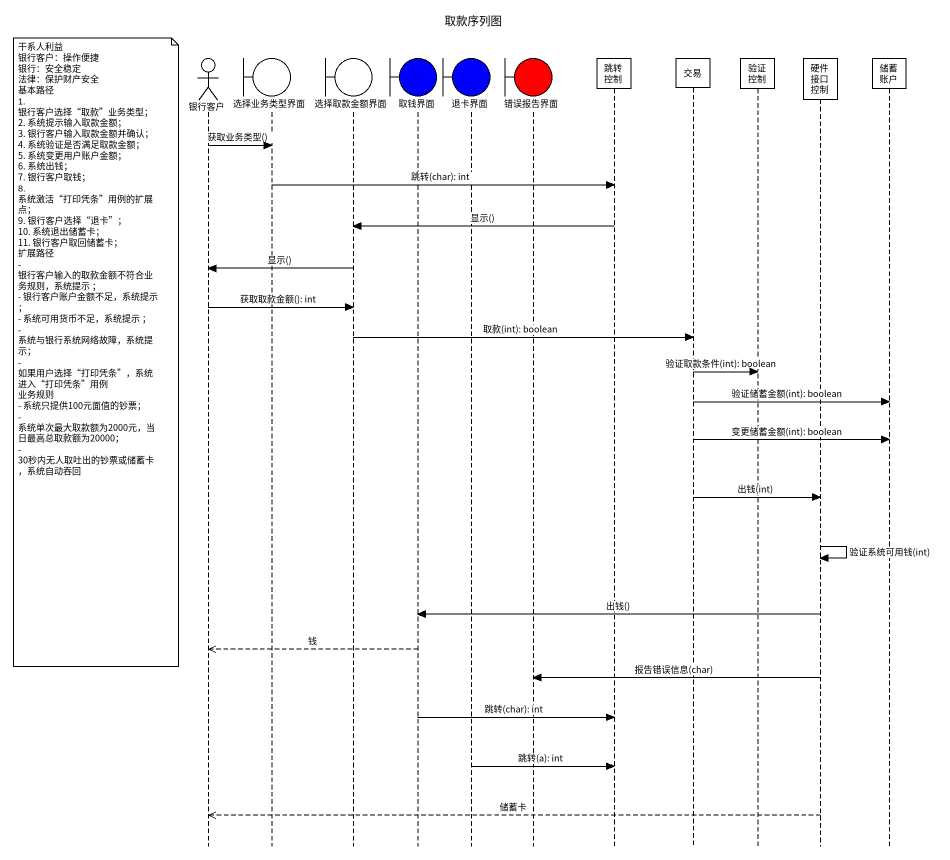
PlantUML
@startuml
title 取款序列图
hide footbox
actor 银行客户
boundary 选择业务类型界面
boundary 选择取款金额界面
boundary 取钱界面 #0000FF
boundary 退卡界面 #0000FF
boundary 错误报告界面 #FF0000
participant 跳转控制
participant 交易
participant 验证控制
participant 硬件接口控制
participant 储蓄账户

银行客户 -> 选择业务类型界面 : 获取业务类型()
选择业务类型界面 -> 跳转控制 : 跳转(char): int
跳转控制 -> 选择取款金额界面 : 显示()
选择取款金额界面 -> 银行客户 : 显示()
银行客户 -> 选择取款金额界面 : 获取取款金额(): int
选择取款金额界面 -> 交易 : 取款(int): boolean
note left of 银行客户
  干系人利益
  银行客户：操作便捷
  银行：安全稳定
  法律：保护财产安全
  基本路径
  1. 银行客户选择“取款”业务类型；
  2. 系统提示输入取款金额；
  3. 银行客户输入取款金额并确认；
  4. 系统验证是否满足取款金额；
  5. 系统变更用户账户金额；
  6. 系统出钱；
  7. 银行客户取钱；
  8. 系统激活“打印凭条”用例的扩展点；
  9. 银行客户选择“退卡”；
  10. 系统退出储蓄卡；
  11. 银行客户取回储蓄卡；
  扩展路径
  - 银行客户输入的取款金额不符合业务规则，系统提示 ；
  - 银行客户账户金额不足，系统提示 ；
  - 系统可用货币不足，系统提示 ；
  - 系统与银行系统网络故障，系统提示；
  - 如果用户选择“打印凭条”，系统进入“打印凭条”用例
  业务规则
  - 系统只提供100元面值的钞票；
  - 系统单次最大取款额为2000元，当日最高总取款额为20000；
  - 30秒内无人取吐出的钞票或储蓄卡，系统自动吞回
end note
交易 -> 验证控制 : 验证取款条件(int): boolean
交易 -> 储蓄账户 : 验证储蓄金额(int): boolean
交易 -> 储蓄账户 : 变更储蓄金额(int): boolean
交易 -> 硬件接口控制 : 出钱(int)
硬件接口控制 -> 硬件接口控制 : 验证系统可用钱(int)
硬件接口控制 -> 取钱界面 : 出钱()
取钱界面 -->> 银行客户 : 钱
硬件接口控制 -> 错误报告界面 : 报告错误信息(char)
取钱界面 -> 跳转控制 : 跳转(char): int
退卡界面 -> 跳转控制 : 跳转(a): int
硬件接口控制 -->> 银行客户 : 储蓄卡
@enduml
